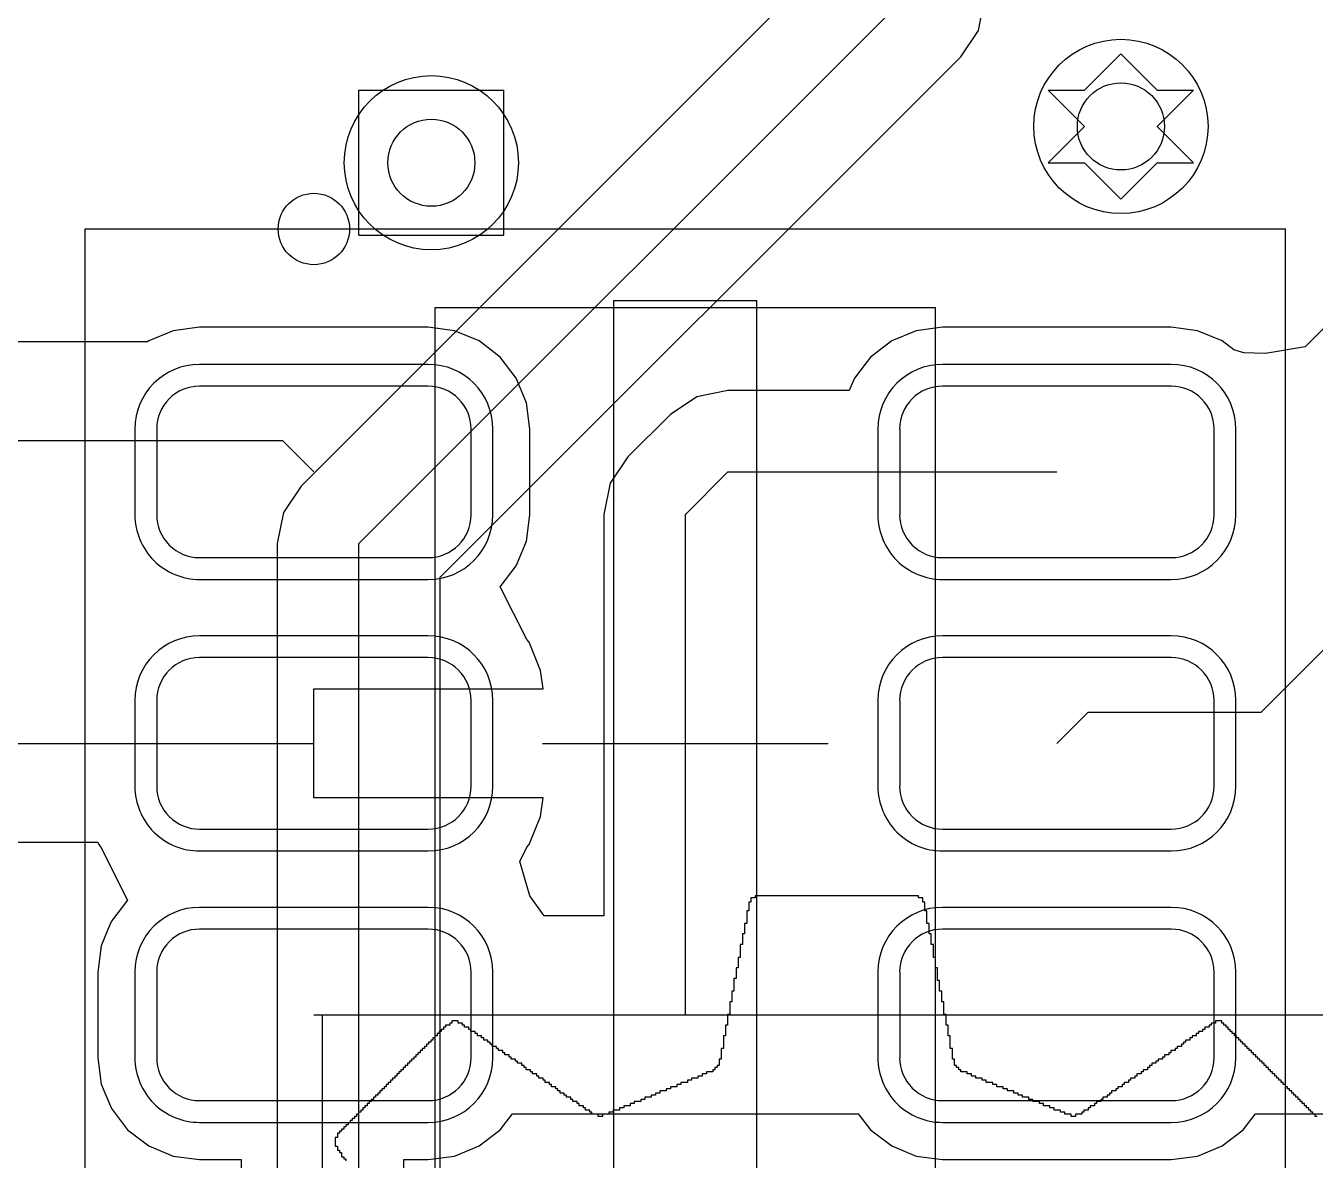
# Model space of a CAD drawing. Header units: millimetres. Extents: x -1.9 to 9.1, y -3.1 to 5.4.
# Drawn here: x 0.2891 to 0.4668, y 0.5176 to 0.6739 of the extents above; entities that cross this region are included whole.
import ezdxf

# ---------------------------------------------------------------- set-up
doc = ezdxf.new("R2010")
doc.units = ezdxf.units.MM
doc.header["$MEASUREMENT"] = 0
for name, color, linetype in [('BottomLayer', 5, 'Continuous'), ('BottomOverlay', 54, 'Continuous'), ('DrillDrawing', 1, 'Continuous'), ('Mechanical13', 56, 'Continuous'), ('Mechanical4', 56, 'Continuous'), ('TopLayer', 1, 'Continuous'), ('TopOverlay', 2, 'Continuous'), ('TopPaste', 8, 'Continuous'), ('TopSolder', 216, 'Continuous'), ('ViaHoleLayer', 16, 'Continuous')]:
    doc.layers.add(name, color=color, linetype=linetype)

# ---------------------------------------------------------------- blocks, each defined once
blk = doc.blocks.new('OSHW__25___B_1')
at = {"layer": 'BottomOverlay'}
for p, q in [((0.06839, -0.10777), (0.06839, -0.10748)), ((0.06869, -0.10777), (0.06839, -0.10777)), ((0.06869, -0.10806), (0.06869, -0.10777)), ((0.06898, -0.10806), (0.06869, -0.10806)), ((0.06898, -0.10835), (0.06898, -0.10806)), ((0.06898, -0.10865), (0.06898, -0.10835)), ((0.06927, -0.10865), (0.06898, -0.10865)), ((0.06927, -0.10894), (0.06927, -0.10865)), ((0.06956, -0.10894), (0.06927, -0.10894)), ((0.06956, -0.10923), (0.06956, -0.10894)), ((0.06956, -0.10952), (0.06956, -0.10923)), ((0.06985, -0.10952), (0.06956, -0.10952)), ((0.06985, -0.10981), (0.06985, -0.10952)), ((0.06985, -0.11011), (0.06985, -0.10981)), ((0.06985, -0.1104), (0.06985, -0.11011)), ((0.06869, -0.11215), (0.06869, -0.11186)), ((0.06869, -0.11186), (0.06898, -0.11186)), ((0.06898, -0.11186), (0.06898, -0.11157)), ((0.06898, -0.11157), (0.06927, -0.11157)), ((0.06927, -0.11157), (0.06927, -0.11128)), ((0.06927, -0.11128), (0.06956, -0.11128)), ((0.06956, -0.11098), (0.06956, -0.11069)), ((0.06956, -0.11069), (0.06985, -0.11069)), ((0.06956, -0.11128), (0.06956, -0.11098)), ((0.06985, -0.11069), (0.06985, -0.1104)), ((-0.06542, -0.11361), (-0.06513, -0.11361)), ((-0.06513, -0.11361), (-0.06513, -0.1139)), ((-0.03211, -0.1139), (-0.03211, -0.11361)), ((-0.03211, -0.11361), (-0.03153, -0.11361)), ((-0.03153, -0.11361), (-0.03153, -0.1139)), ((0.03304, -0.1139), (0.03304, -0.11361)), ((0.03304, -0.11361), (0.03363, -0.11361)), ((0.03363, -0.11361), (0.03363, -0.1139)), ((0.06693, -0.1139), (0.06693, -0.11361)), ((0.06693, -0.11361), (0.06722, -0.11361)), ((0.06722, -0.11361), (0.06722, -0.11332)), ((0.06722, -0.11332), (0.06752, -0.11332)), ((0.06752, -0.11332), (0.06752, -0.11303)), ((0.06752, -0.11303), (0.06781, -0.11303)), ((0.06781, -0.11303), (0.06781, -0.11274)), ((0.06781, -0.11274), (0.0681, -0.11274)), ((0.0681, -0.11274), (0.0681, -0.11244)), ((0.0681, -0.11244), (0.06839, -0.11244)), ((0.06839, -0.11244), (0.06839, -0.11215)), ((0.06839, -0.11215), (0.06869, -0.11215)), ((-0.06513, -0.1139), (-0.06483, -0.1139)), ((-0.06483, -0.1139), (-0.06483, -0.1142)), ((-0.06483, -0.1142), (-0.06454, -0.1142)), ((-0.06454, -0.1142), (-0.06454, -0.11449)), ((-0.06454, -0.11449), (-0.06425, -0.11449)), ((-0.06425, -0.11449), (-0.06425, -0.11478)), ((-0.06425, -0.11478), (-0.06396, -0.11478)), ((-0.06396, -0.11478), (-0.06396, -0.11507)), ((-0.06396, -0.11507), (-0.06367, -0.11507)), ((-0.06367, -0.11507), (-0.06367, -0.11537)), ((-0.06367, -0.11537), (-0.06337, -0.11537)), ((-0.06337, -0.11537), (-0.06337, -0.11566)), ((-0.03503, -0.11566), (-0.03503, -0.11537)), ((-0.03503, -0.11537), (-0.03474, -0.11537)), ((-0.03474, -0.11537), (-0.03474, -0.11507)), ((-0.03474, -0.11507), (-0.03416, -0.11507)), ((-0.03416, -0.11507), (-0.03416, -0.11478)), ((-0.03416, -0.11478), (-0.03386, -0.11478)), ((-0.03386, -0.11478), (-0.03386, -0.11449)), ((-0.03386, -0.11449), (-0.03328, -0.11449)), ((-0.03328, -0.11449), (-0.03328, -0.1142)), ((-0.03328, -0.1142), (-0.03299, -0.1142)), ((-0.03299, -0.1142), (-0.03299, -0.1139)), ((-0.03299, -0.1139), (-0.03211, -0.1139)), ((-0.03153, -0.1139), (-0.03065, -0.1139)), ((-0.03065, -0.1139), (-0.03065, -0.1142)), ((-0.03065, -0.1142), (-0.03007, -0.1142)), ((-0.03007, -0.1142), (-0.03007, -0.11449)), ((-0.03007, -0.11449), (-0.02919, -0.11449)), ((-0.02919, -0.11449), (-0.02919, -0.11478)), ((-0.02919, -0.11478), (-0.02861, -0.11478)), ((-0.02861, -0.11478), (-0.02861, -0.11507)), ((-0.02861, -0.11507), (-0.02773, -0.11507)), ((-0.02773, -0.11507), (-0.02773, -0.11537)), ((-0.02773, -0.11537), (-0.02715, -0.11537)), ((-0.02715, -0.11537), (-0.02715, -0.11566)), ((0.02866, -0.11566), (0.02866, -0.11537)), ((0.02866, -0.11537), (0.02924, -0.11537)), ((0.02924, -0.11537), (0.02924, -0.11507)), ((0.02924, -0.11507), (0.03012, -0.11507)), ((0.03012, -0.11507), (0.03012, -0.11478)), ((0.03012, -0.11478), (0.0307, -0.11478)), ((0.0307, -0.11478), (0.0307, -0.11449)), ((0.0307, -0.11449), (0.03158, -0.11449)), ((0.03158, -0.11449), (0.03158, -0.1142)), ((0.03158, -0.1142), (0.03216, -0.1142)), ((0.03216, -0.1142), (0.03216, -0.1139)), ((0.03216, -0.1139), (0.03304, -0.1139)), ((0.03363, -0.1139), (0.0345, -0.1139)), ((0.0345, -0.1139), (0.0345, -0.1142)), ((0.0345, -0.1142), (0.03479, -0.1142)), ((0.03479, -0.1142), (0.03479, -0.11449)), ((0.03479, -0.11449), (0.03538, -0.11449)), ((0.03538, -0.11449), (0.03538, -0.11478)), ((0.03538, -0.11478), (0.03567, -0.11478)), ((0.03567, -0.11478), (0.03567, -0.11507)), ((0.03567, -0.11507), (0.03625, -0.11507)), ((0.03625, -0.11507), (0.03625, -0.11537)), ((0.03625, -0.11537), (0.03655, -0.11537)), ((0.03655, -0.11537), (0.03655, -0.11566)), ((0.06518, -0.11566), (0.06518, -0.11537)), ((0.06518, -0.11537), (0.06547, -0.11537)), ((0.06547, -0.11537), (0.06547, -0.11507)), ((0.06547, -0.11507), (0.06576, -0.11507)), ((0.06576, -0.11507), (0.06576, -0.11478)), ((0.06576, -0.11478), (0.06606, -0.11478)), ((0.06606, -0.11478), (0.06606, -0.11449)), ((0.06606, -0.11449), (0.06635, -0.11449)), ((0.06635, -0.11449), (0.06635, -0.1142)), ((0.06635, -0.1142), (0.06664, -0.1142)), ((0.06664, -0.1142), (0.06664, -0.1139)), ((0.06664, -0.1139), (0.06693, -0.1139)), ((-0.06337, -0.11566), (-0.06308, -0.11566)), ((-0.06308, -0.11566), (-0.06308, -0.11595)), ((-0.06308, -0.11595), (-0.06279, -0.11595)), ((-0.06279, -0.11595), (-0.06279, -0.11624)), ((-0.06279, -0.11624), (-0.0625, -0.11624)), ((-0.0625, -0.11624), (-0.0625, -0.11653)), ((-0.0625, -0.11653), (-0.06221, -0.11653)), ((-0.06221, -0.11653), (-0.06221, -0.11683)), ((-0.06221, -0.11683), (-0.06191, -0.11683)), ((-0.06191, -0.11683), (-0.06191, -0.11712)), ((-0.06191, -0.11712), (-0.06162, -0.11712)), ((-0.06162, -0.11712), (-0.06162, -0.11741)), ((-0.03766, -0.11741), (-0.03766, -0.11712)), ((-0.03766, -0.11712), (-0.03708, -0.11712)), ((-0.03708, -0.11712), (-0.03708, -0.11683)), ((-0.03708, -0.11683), (-0.03679, -0.11683)), ((-0.03679, -0.11683), (-0.03679, -0.11653)), ((-0.03679, -0.11653), (-0.03649, -0.11653)), ((-0.03649, -0.11653), (-0.03649, -0.11624)), ((-0.03649, -0.11624), (-0.03591, -0.11624)), ((-0.03591, -0.11624), (-0.03591, -0.11595)), ((-0.03591, -0.11595), (-0.03562, -0.11595)), ((-0.03562, -0.11595), (-0.03562, -0.11566)), ((-0.03562, -0.11566), (-0.03503, -0.11566)), ((-0.02715, -0.11566), (-0.02627, -0.11566)), ((-0.02627, -0.11566), (-0.02627, -0.11595)), ((-0.02627, -0.11595), (-0.02568, -0.11595)), ((-0.02568, -0.11595), (-0.02568, -0.11624)), ((-0.02568, -0.11624), (-0.02481, -0.11624)), ((-0.02481, -0.11624), (-0.02481, -0.11653)), ((-0.02481, -0.11653), (-0.02422, -0.11653)), ((-0.02422, -0.11653), (-0.02422, -0.11683)), ((-0.02422, -0.11683), (-0.02364, -0.11683)), ((-0.02364, -0.11683), (-0.02364, -0.11712)), ((-0.02364, -0.11712), (-0.02276, -0.11712)), ((-0.02276, -0.11712), (-0.02276, -0.11741)), ((0.02428, -0.11741), (0.02428, -0.11712)), ((0.02428, -0.11712), (0.02515, -0.11712)), ((0.02515, -0.11712), (0.02515, -0.11683)), ((0.02515, -0.11683), (0.02574, -0.11683)), ((0.02574, -0.11683), (0.02574, -0.11653)), ((0.02574, -0.11653), (0.02632, -0.11653)), ((0.02632, -0.11653), (0.02632, -0.11624)), ((0.02632, -0.11624), (0.0272, -0.11624)), ((0.0272, -0.11624), (0.0272, -0.11595)), ((0.0272, -0.11595), (0.02778, -0.11595)), ((0.02778, -0.11595), (0.02778, -0.11566)), ((0.02778, -0.11566), (0.02866, -0.11566)), ((0.03655, -0.11566), (0.03713, -0.11566)), ((0.03713, -0.11566), (0.03713, -0.11595)), ((0.03713, -0.11595), (0.03742, -0.11595)), ((0.03742, -0.11595), (0.03742, -0.11624)), ((0.03742, -0.11624), (0.03801, -0.11624)), ((0.03801, -0.11624), (0.03801, -0.11653)), ((0.03801, -0.11653), (0.0383, -0.11653)), ((0.0383, -0.11653), (0.0383, -0.11683)), ((0.0383, -0.11683), (0.03888, -0.11683)), ((0.03888, -0.11683), (0.03888, -0.11712)), ((0.03888, -0.11712), (0.03918, -0.11712)), ((0.03918, -0.11712), (0.03918, -0.11741)), ((0.06343, -0.11741), (0.06343, -0.11712)), ((0.06343, -0.11712), (0.06372, -0.11712)), ((0.06372, -0.11712), (0.06372, -0.11683)), ((0.06372, -0.11683), (0.06401, -0.11683)), ((0.06401, -0.11683), (0.06401, -0.11653)), ((0.06401, -0.11653), (0.0643, -0.11653)), ((0.0643, -0.11653), (0.0643, -0.11624)), ((0.0643, -0.11624), (0.06459, -0.11624)), ((0.06459, -0.11624), (0.06459, -0.11595)), ((0.06459, -0.11595), (0.06489, -0.11595)), ((0.06489, -0.11595), (0.06489, -0.11566)), ((0.06489, -0.11566), (0.06518, -0.11566)), ((-0.06162, -0.11741), (-0.06133, -0.11741)), ((-0.06133, -0.11741), (-0.06133, -0.1177)), ((-0.06133, -0.1177), (-0.06104, -0.1177)), ((-0.06104, -0.1177), (-0.06104, -0.11799)), ((-0.06104, -0.11799), (-0.06074, -0.11799)), ((-0.06074, -0.11799), (-0.06074, -0.11829)), ((-0.06074, -0.11829), (-0.06045, -0.11829)), ((-0.06045, -0.11829), (-0.06045, -0.11858)), ((-0.06045, -0.11858), (-0.06016, -0.11858)), ((-0.06016, -0.11858), (-0.06016, -0.11887)), ((-0.06016, -0.11887), (-0.05987, -0.11887)), ((-0.05987, -0.11887), (-0.05987, -0.11916)), ((-0.04029, -0.11916), (-0.04029, -0.11887)), ((-0.04029, -0.11887), (-0.03971, -0.11887)), ((-0.03971, -0.11887), (-0.03971, -0.11858)), ((-0.03971, -0.11858), (-0.03942, -0.11858)), ((-0.03942, -0.11858), (-0.03942, -0.11829)), ((-0.03942, -0.11829), (-0.03883, -0.11829)), ((-0.03883, -0.11829), (-0.03883, -0.11799)), ((-0.03883, -0.11799), (-0.03854, -0.11799)), ((-0.03854, -0.11799), (-0.03854, -0.1177)), ((-0.03854, -0.1177), (-0.03796, -0.1177)), ((-0.03796, -0.1177), (-0.03796, -0.11741)), ((-0.03796, -0.11741), (-0.03766, -0.11741)), ((-0.02276, -0.11741), (-0.02218, -0.11741)), ((-0.02218, -0.11741), (-0.02218, -0.1177)), ((-0.02218, -0.1177), (-0.0213, -0.1177)), ((-0.0213, -0.1177), (-0.0213, -0.11799)), ((-0.0213, -0.11799), (-0.02072, -0.11799)), ((-0.02072, -0.11799), (-0.02072, -0.11829)), ((-0.02072, -0.11829), (-0.01984, -0.11829)), ((-0.01984, -0.11829), (-0.01984, -0.11858)), ((-0.01984, -0.11858), (-0.01926, -0.11858)), ((-0.01926, -0.11858), (-0.01926, -0.11887)), ((-0.01926, -0.11887), (-0.01838, -0.11887)), ((-0.01838, -0.11887), (-0.01838, -0.11916)), ((0.01989, -0.11916), (0.01989, -0.11887)), ((0.01989, -0.11887), (0.02077, -0.11887)), ((0.02077, -0.11887), (0.02077, -0.11858)), ((0.02077, -0.11858), (0.02135, -0.11858)), ((0.02135, -0.11858), (0.02135, -0.11829)), ((0.02135, -0.11829), (0.02223, -0.11829)), ((0.02223, -0.11829), (0.02223, -0.11799)), ((0.02223, -0.11799), (0.02282, -0.11799)), ((0.02282, -0.11799), (0.02282, -0.1177)), ((0.02282, -0.1177), (0.02369, -0.1177)), ((0.02369, -0.1177), (0.02369, -0.11741)), ((0.02369, -0.11741), (0.02428, -0.11741)), ((0.03918, -0.11741), (0.03947, -0.11741)), ((0.03947, -0.11741), (0.03947, -0.1177)), ((0.03947, -0.1177), (0.04005, -0.1177)), ((0.04005, -0.1177), (0.04005, -0.11799)), ((0.04005, -0.11799), (0.04035, -0.11799)), ((0.04035, -0.11799), (0.04035, -0.11829)), ((0.04035, -0.11829), (0.04093, -0.11829)), ((0.04093, -0.11829), (0.04093, -0.11858)), ((0.04093, -0.11858), (0.04122, -0.11858)), ((0.04122, -0.11858), (0.04122, -0.11887)), ((0.04122, -0.11887), (0.04181, -0.11887)), ((0.04181, -0.11887), (0.04181, -0.11916)), ((0.06167, -0.11916), (0.06167, -0.11887)), ((0.06167, -0.11887), (0.06197, -0.11887)), ((0.06197, -0.11887), (0.06197, -0.11858)), ((0.06197, -0.11858), (0.06226, -0.11858)), ((0.06226, -0.11858), (0.06226, -0.11829)), ((0.06226, -0.11829), (0.06255, -0.11829)), ((0.06255, -0.11829), (0.06255, -0.11799)), ((0.06255, -0.11799), (0.06284, -0.11799)), ((0.06284, -0.11799), (0.06284, -0.1177)), ((0.06284, -0.1177), (0.06313, -0.1177)), ((0.06313, -0.1177), (0.06313, -0.11741)), ((0.06313, -0.11741), (0.06343, -0.11741)), ((-0.05987, -0.11916), (-0.05958, -0.11916)), ((-0.05958, -0.11916), (-0.05958, -0.11946)), ((-0.05958, -0.11946), (-0.05928, -0.11946)), ((-0.05928, -0.11946), (-0.05928, -0.11975)), ((-0.05928, -0.11975), (-0.05899, -0.11975)), ((-0.05899, -0.11975), (-0.05899, -0.12004)), ((-0.05899, -0.12004), (-0.0587, -0.12004)), ((-0.0587, -0.12004), (-0.0587, -0.12033)), ((-0.0587, -0.12033), (-0.05841, -0.12033)), ((-0.05841, -0.12033), (-0.05841, -0.12062)), ((-0.05841, -0.12062), (-0.05811, -0.12062)), ((-0.05811, -0.12062), (-0.05811, -0.12092)), ((-0.04263, -0.12092), (-0.04263, -0.12062)), ((-0.04263, -0.12062), (-0.04234, -0.12062)), ((-0.04234, -0.12062), (-0.04234, -0.12033)), ((-0.04234, -0.12033), (-0.04205, -0.12033)), ((-0.04205, -0.12033), (-0.04205, -0.12004)), ((-0.04205, -0.12004), (-0.04146, -0.12004)), ((-0.04146, -0.12004), (-0.04146, -0.11975)), ((-0.04146, -0.11975), (-0.04117, -0.11975)), ((-0.04117, -0.11975), (-0.04117, -0.11946)), ((-0.04117, -0.11946), (-0.04058, -0.11946)), ((-0.04058, -0.11946), (-0.04058, -0.11916)), ((-0.04058, -0.11916), (-0.04029, -0.11916)), ((-0.01838, -0.11916), (-0.0178, -0.11916)), ((-0.0178, -0.11916), (-0.0178, -0.11946)), ((-0.0178, -0.11946), (-0.01721, -0.11946)), ((-0.01721, -0.11946), (-0.01721, -0.11975)), ((-0.01721, -0.11975), (-0.01633, -0.11975)), ((-0.01633, -0.11975), (-0.01633, -0.12004)), ((-0.01633, -0.12004), (-0.01604, -0.12004)), ((-0.01604, -0.12004), (-0.01604, -0.12033)), ((-0.01604, -0.12033), (-0.01575, -0.12033)), ((-0.01575, -0.12033), (-0.01575, -0.12062)), ((-0.01575, -0.12062), (-0.01546, -0.12062)), ((-0.01546, -0.12062), (-0.01546, -0.12092)), ((0.01697, -0.12092), (0.01697, -0.12062)), ((0.01697, -0.12062), (0.01726, -0.12062)), ((0.01726, -0.12062), (0.01726, -0.12033)), ((0.01726, -0.12033), (0.01756, -0.12033)), ((0.01756, -0.12033), (0.01756, -0.12004)), ((0.01756, -0.12004), (0.01785, -0.12004)), ((0.01785, -0.12004), (0.01785, -0.11975)), ((0.01785, -0.11975), (0.01872, -0.11975)), ((0.01872, -0.11975), (0.01872, -0.11946)), ((0.01872, -0.11946), (0.01931, -0.11946)), ((0.01931, -0.11946), (0.01931, -0.11916)), ((0.01931, -0.11916), (0.01989, -0.11916)), ((0.04181, -0.11916), (0.0421, -0.11916)), ((0.0421, -0.11916), (0.0421, -0.11946)), ((0.0421, -0.11946), (0.04268, -0.11946)), ((0.04268, -0.11946), (0.04268, -0.11975)), ((0.04268, -0.11975), (0.04297, -0.11975)), ((0.04297, -0.11975), (0.04297, -0.12004)), ((0.04297, -0.12004), (0.04356, -0.12004)), ((0.04356, -0.12004), (0.04356, -0.12033)), ((0.04356, -0.12033), (0.04385, -0.12033)), ((0.04385, -0.12033), (0.04385, -0.12062)), ((0.04385, -0.12062), (0.04414, -0.12062)), ((0.04414, -0.12062), (0.04414, -0.12092)), ((0.05992, -0.12092), (0.05992, -0.12062)), ((0.05992, -0.12062), (0.06021, -0.12062)), ((0.06021, -0.12062), (0.06021, -0.12033)), ((0.06021, -0.12033), (0.0605, -0.12033)), ((0.0605, -0.12033), (0.0605, -0.12004)), ((0.0605, -0.12004), (0.0608, -0.12004)), ((0.0608, -0.12004), (0.0608, -0.11975)), ((0.0608, -0.11975), (0.06109, -0.11975)), ((0.06109, -0.11975), (0.06109, -0.11946)), ((0.06109, -0.11946), (0.06138, -0.11946)), ((0.06138, -0.11946), (0.06138, -0.11916)), ((0.06138, -0.11916), (0.06167, -0.11916)), ((-0.05811, -0.12092), (-0.05782, -0.12092)), ((-0.05782, -0.12092), (-0.05782, -0.12121)), ((-0.05782, -0.12121), (-0.05753, -0.12121)), ((-0.05753, -0.12121), (-0.05753, -0.1215)), ((-0.05753, -0.1215), (-0.05724, -0.1215)), ((-0.05724, -0.1215), (-0.05724, -0.12179)), ((-0.05724, -0.12179), (-0.05695, -0.12179)), ((-0.05695, -0.12179), (-0.05695, -0.12209)), ((-0.05695, -0.12209), (-0.05665, -0.12209)), ((-0.05665, -0.12209), (-0.05665, -0.12238)), ((-0.05665, -0.12238), (-0.05636, -0.12238)), ((-0.05636, -0.12238), (-0.05636, -0.12267)), ((-0.04526, -0.12267), (-0.04526, -0.12238)), ((-0.04526, -0.12238), (-0.04497, -0.12238)), ((-0.04497, -0.12238), (-0.04497, -0.12209)), ((-0.04497, -0.12209), (-0.04438, -0.12209)), ((-0.04438, -0.12209), (-0.04438, -0.12179)), ((-0.04438, -0.12179), (-0.04409, -0.12179)), ((-0.04409, -0.12179), (-0.04409, -0.1215)), ((-0.04409, -0.1215), (-0.04351, -0.1215)), ((-0.04351, -0.1215), (-0.04351, -0.12121)), ((-0.04351, -0.12121), (-0.04321, -0.12121)), ((-0.04321, -0.12121), (-0.04321, -0.12092)), ((-0.04321, -0.12092), (-0.04263, -0.12092)), ((-0.01546, -0.12092), (-0.01546, -0.12121)), ((-0.01546, -0.12121), (-0.01546, -0.1215)), ((-0.01546, -0.1215), (-0.01517, -0.1215)), ((-0.01517, -0.1215), (-0.01517, -0.12179)), ((-0.01517, -0.12179), (-0.01517, -0.12209)), ((-0.01517, -0.12209), (-0.01517, -0.12238)), ((-0.01517, -0.12238), (-0.01517, -0.12267)), ((0.01668, -0.12179), (0.01668, -0.1215)), ((0.01668, -0.1215), (0.01697, -0.1215)), ((0.01668, -0.12209), (0.01668, -0.12179)), ((0.01668, -0.12238), (0.01668, -0.12209)), ((0.01668, -0.12267), (0.01668, -0.12238)), ((0.01697, -0.12121), (0.01697, -0.12092)), ((0.01697, -0.1215), (0.01697, -0.12121)), ((0.04414, -0.12092), (0.04473, -0.12092)), ((0.04473, -0.12092), (0.04473, -0.12121)), ((0.04473, -0.12121), (0.04502, -0.12121)), ((0.04502, -0.12121), (0.04502, -0.1215)), ((0.04502, -0.1215), (0.0456, -0.1215)), ((0.0456, -0.1215), (0.0456, -0.12179)), ((0.0456, -0.12179), (0.0459, -0.12179)), ((0.0459, -0.12179), (0.0459, -0.12209)), ((0.0459, -0.12209), (0.04648, -0.12209)), ((0.04648, -0.12209), (0.04648, -0.12238)), ((0.04648, -0.12238), (0.04677, -0.12238)), ((0.04677, -0.12238), (0.04677, -0.12267)), ((0.05817, -0.12267), (0.05817, -0.12238)), ((0.05817, -0.12238), (0.05846, -0.12238)), ((0.05846, -0.12238), (0.05846, -0.12209)), ((0.05846, -0.12209), (0.05875, -0.12209)), ((0.05875, -0.12209), (0.05875, -0.12179)), ((0.05875, -0.12179), (0.05904, -0.12179)), ((0.05904, -0.12179), (0.05904, -0.1215)), ((0.05904, -0.1215), (0.05934, -0.1215)), ((0.05934, -0.1215), (0.05934, -0.12121)), ((0.05934, -0.12121), (0.05963, -0.12121)), ((0.05963, -0.12121), (0.05963, -0.12092)), ((0.05963, -0.12092), (0.05992, -0.12092)), ((-0.05636, -0.12267), (-0.05607, -0.12267)), ((-0.05607, -0.12267), (-0.05607, -0.12296)), ((-0.05607, -0.12296), (-0.05578, -0.12296)), ((-0.05578, -0.12296), (-0.05578, -0.12325)), ((-0.05578, -0.12325), (-0.05549, -0.12325)), ((-0.05549, -0.12325), (-0.05549, -0.12355)), ((-0.05549, -0.12355), (-0.05519, -0.12355)), ((-0.05519, -0.12355), (-0.05519, -0.12384)), ((-0.05519, -0.12384), (-0.0549, -0.12384)), ((-0.0549, -0.12384), (-0.0549, -0.12413)), ((-0.0549, -0.12413), (-0.05461, -0.12413)), ((-0.05461, -0.12413), (-0.05461, -0.12442)), ((-0.04789, -0.12442), (-0.04789, -0.12413)), ((-0.04789, -0.12413), (-0.0473, -0.12413)), ((-0.0473, -0.12413), (-0.0473, -0.12384)), ((-0.0473, -0.12384), (-0.04701, -0.12384)), ((-0.04701, -0.12384), (-0.04701, -0.12355)), ((-0.04701, -0.12355), (-0.04672, -0.12355)), ((-0.04672, -0.12355), (-0.04672, -0.12325)), ((-0.04672, -0.12325), (-0.04614, -0.12325)), ((-0.04614, -0.12325), (-0.04614, -0.12296)), ((-0.04614, -0.12296), (-0.04584, -0.12296)), ((-0.04584, -0.12296), (-0.04584, -0.12267)), ((-0.04584, -0.12267), (-0.04526, -0.12267)), ((-0.01517, -0.12267), (-0.01517, -0.12296)), ((-0.01517, -0.12296), (-0.01487, -0.12296)), ((-0.01487, -0.12296), (-0.01487, -0.12325)), ((-0.01487, -0.12325), (-0.01487, -0.12355)), ((-0.01487, -0.12355), (-0.01487, -0.12384)), ((-0.01487, -0.12384), (-0.01487, -0.12413)), ((-0.01487, -0.12413), (-0.01487, -0.12442)), ((0.01639, -0.12325), (0.01639, -0.12296)), ((0.01639, -0.12296), (0.01668, -0.12296)), ((0.01639, -0.12355), (0.01639, -0.12325)), ((0.01639, -0.12384), (0.01639, -0.12355)), ((0.01639, -0.12413), (0.01639, -0.12384)), ((0.01639, -0.12442), (0.01639, -0.12413)), ((0.01668, -0.12296), (0.01668, -0.12267)), ((0.04677, -0.12267), (0.04736, -0.12267)), ((0.04736, -0.12267), (0.04736, -0.12296)), ((0.04736, -0.12296), (0.04765, -0.12296)), ((0.04765, -0.12296), (0.04765, -0.12325)), ((0.04765, -0.12325), (0.04823, -0.12325)), ((0.04823, -0.12325), (0.04823, -0.12355)), ((0.04823, -0.12355), (0.04853, -0.12355)), ((0.04853, -0.12355), (0.04853, -0.12384)), ((0.04853, -0.12384), (0.04882, -0.12384)), ((0.04882, -0.12384), (0.04882, -0.12413)), ((0.04882, -0.12413), (0.0494, -0.12413)), ((0.0494, -0.12413), (0.0494, -0.12442)), ((0.05641, -0.12442), (0.05641, -0.12413)), ((0.05641, -0.12413), (0.05671, -0.12413)), ((0.05671, -0.12413), (0.05671, -0.12384)), ((0.05671, -0.12384), (0.057, -0.12384)), ((0.057, -0.12384), (0.057, -0.12355)), ((0.057, -0.12355), (0.05729, -0.12355)), ((0.05729, -0.12355), (0.05729, -0.12325)), ((0.05729, -0.12325), (0.05758, -0.12325)), ((0.05758, -0.12325), (0.05758, -0.12296)), ((0.05758, -0.12296), (0.05788, -0.12296)), ((0.05788, -0.12296), (0.05788, -0.12267)), ((0.05788, -0.12267), (0.05817, -0.12267)), ((-0.05461, -0.12442), (-0.05432, -0.12442)), ((-0.05432, -0.12442), (-0.05432, -0.12471)), ((-0.05432, -0.12471), (-0.05402, -0.12471)), ((-0.05402, -0.12471), (-0.05402, -0.12501)), ((-0.05402, -0.12501), (-0.05373, -0.12501)), ((-0.05373, -0.12501), (-0.05373, -0.1253)), ((-0.05373, -0.1253), (-0.05344, -0.1253)), ((-0.05344, -0.1253), (-0.05344, -0.12559)), ((-0.05344, -0.12559), (-0.05315, -0.12559)), ((-0.05315, -0.12559), (-0.05315, -0.12588)), ((-0.05315, -0.12588), (-0.05286, -0.12588)), ((-0.05286, -0.12588), (-0.05286, -0.12618)), ((-0.05052, -0.12618), (-0.05052, -0.12588)), ((-0.05052, -0.12588), (-0.04993, -0.12588)), ((-0.04993, -0.12588), (-0.04993, -0.12559)), ((-0.04993, -0.12559), (-0.04964, -0.12559)), ((-0.04964, -0.12559), (-0.04964, -0.1253)), ((-0.04964, -0.1253), (-0.04906, -0.1253)), ((-0.04906, -0.1253), (-0.04906, -0.12501)), ((-0.04906, -0.12501), (-0.04877, -0.12501)), ((-0.04877, -0.12501), (-0.04877, -0.12471)), ((-0.04877, -0.12471), (-0.04818, -0.12471)), ((-0.04818, -0.12471), (-0.04818, -0.12442)), ((-0.04818, -0.12442), (-0.04789, -0.12442)), ((-0.01487, -0.12442), (-0.01487, -0.12471)), ((-0.01487, -0.12471), (-0.01458, -0.12471)), ((-0.01458, -0.12471), (-0.01458, -0.12501)), ((-0.01458, -0.12501), (-0.01458, -0.1253)), ((-0.01458, -0.1253), (-0.01458, -0.12559)), ((-0.01458, -0.12559), (-0.01458, -0.12588)), ((-0.01458, -0.12588), (-0.01458, -0.12618)), ((0.0161, -0.12501), (0.0161, -0.12471)), ((0.0161, -0.12471), (0.01639, -0.12471)), ((0.0161, -0.1253), (0.0161, -0.12501)), ((0.0161, -0.12559), (0.0161, -0.1253)), ((0.0161, -0.12588), (0.0161, -0.12559)), ((0.0161, -0.12618), (0.0161, -0.12588)), ((0.01639, -0.12471), (0.01639, -0.12442)), ((0.0494, -0.12442), (0.04969, -0.12442)), ((0.04969, -0.12442), (0.04969, -0.12471)), ((0.04969, -0.12471), (0.05028, -0.12471)), ((0.05028, -0.12471), (0.05028, -0.12501)), ((0.05028, -0.12501), (0.05057, -0.12501)), ((0.05057, -0.12501), (0.05057, -0.1253)), ((0.05057, -0.1253), (0.05116, -0.1253)), ((0.05116, -0.1253), (0.05116, -0.12559)), ((0.05116, -0.12559), (0.05145, -0.12559)), ((0.05145, -0.12559), (0.05145, -0.12588)), ((0.05145, -0.12588), (0.05203, -0.12588)), ((0.05203, -0.12588), (0.05203, -0.12618)), ((0.05466, -0.12618), (0.05466, -0.12588)), ((0.05466, -0.12588), (0.05495, -0.12588)), ((0.05495, -0.12588), (0.05495, -0.12559)), ((0.05495, -0.12559), (0.05525, -0.12559)), ((0.05525, -0.12559), (0.05525, -0.1253)), ((0.05525, -0.1253), (0.05554, -0.1253)), ((0.05554, -0.1253), (0.05554, -0.12501)), ((0.05554, -0.12501), (0.05583, -0.12501)), ((0.05583, -0.12501), (0.05583, -0.12471)), ((0.05583, -0.12471), (0.05612, -0.12471)), ((0.05612, -0.12471), (0.05612, -0.12442)), ((0.05612, -0.12442), (0.05641, -0.12442)), ((-0.05286, -0.12618), (-0.05256, -0.12618)), ((-0.05256, -0.12618), (-0.05256, -0.12647)), ((-0.05256, -0.12647), (-0.05227, -0.12647)), ((-0.05227, -0.12647), (-0.05227, -0.12676)), ((-0.05227, -0.12676), (-0.05139, -0.12676)), ((-0.05139, -0.12676), (-0.05139, -0.12647)), ((-0.05139, -0.12647), (-0.05081, -0.12647)), ((-0.05081, -0.12647), (-0.05081, -0.12618)), ((-0.05081, -0.12618), (-0.05052, -0.12618)), ((-0.01458, -0.12618), (-0.01429, -0.12618)), ((-0.01429, -0.12618), (-0.01429, -0.12647)), ((-0.01429, -0.12647), (-0.01429, -0.12676)), ((-0.01429, -0.12676), (-0.01429, -0.12705)), ((-0.01429, -0.12705), (-0.01429, -0.12734)), ((-0.01429, -0.12734), (-0.01429, -0.12764)), ((-0.01429, -0.12764), (-0.014, -0.12764)), ((-0.014, -0.12764), (-0.014, -0.12793)), ((0.01551, -0.12793), (0.01551, -0.12764)), ((0.01551, -0.12764), (0.0158, -0.12764)), ((0.0158, -0.12647), (0.0158, -0.12618)), ((0.0158, -0.12618), (0.0161, -0.12618)), ((0.0158, -0.12676), (0.0158, -0.12647)), ((0.0158, -0.12705), (0.0158, -0.12676)), ((0.0158, -0.12734), (0.0158, -0.12705)), ((0.0158, -0.12764), (0.0158, -0.12734)), ((0.05203, -0.12618), (0.05232, -0.12618)), ((0.05232, -0.12618), (0.05232, -0.12647)), ((0.05232, -0.12647), (0.05291, -0.12647)), ((0.05291, -0.12647), (0.05291, -0.12676)), ((0.05291, -0.12676), (0.05378, -0.12676)), ((0.05378, -0.12676), (0.05378, -0.12647)), ((0.05378, -0.12647), (0.05408, -0.12647)), ((0.05408, -0.12647), (0.05408, -0.12618)), ((0.05408, -0.12618), (0.05466, -0.12618)), ((-0.014, -0.12793), (-0.014, -0.12822)), ((-0.014, -0.12822), (-0.014, -0.12851)), ((-0.014, -0.12851), (-0.014, -0.12881)), ((-0.014, -0.12881), (-0.014, -0.1291)), ((-0.014, -0.1291), (-0.014, -0.12939)), ((-0.014, -0.12939), (-0.01371, -0.12939)), ((-0.01371, -0.12939), (-0.01371, -0.12968)), ((0.01522, -0.12968), (0.01522, -0.12939)), ((0.01522, -0.12939), (0.01551, -0.12939)), ((0.01551, -0.12822), (0.01551, -0.12793)), ((0.01551, -0.12851), (0.01551, -0.12822)), ((0.01551, -0.12881), (0.01551, -0.12851)), ((0.01551, -0.1291), (0.01551, -0.12881)), ((0.01551, -0.12939), (0.01551, -0.1291)), ((-0.01371, -0.12968), (-0.01371, -0.12997)), ((-0.01371, -0.12997), (-0.01371, -0.13027)), ((-0.01371, -0.13027), (-0.01371, -0.13056)), ((-0.01371, -0.13056), (-0.01371, -0.13085)), ((-0.01371, -0.13085), (-0.01341, -0.13085)), ((-0.01341, -0.13085), (-0.01341, -0.13114)), ((-0.01341, -0.13114), (-0.01341, -0.13143)), ((-0.01341, -0.13143), (-0.01341, -0.13173)), ((0.01493, -0.13114), (0.01493, -0.13085)), ((0.01493, -0.13085), (0.01522, -0.13085)), ((0.01493, -0.13143), (0.01493, -0.13114)), ((0.01493, -0.13173), (0.01493, -0.13143)), ((0.01522, -0.12997), (0.01522, -0.12968)), ((0.01522, -0.13027), (0.01522, -0.12997)), ((0.01522, -0.13056), (0.01522, -0.13027)), ((0.01522, -0.13085), (0.01522, -0.13056)), ((-0.01341, -0.13173), (-0.01341, -0.13202)), ((-0.01341, -0.13202), (-0.01341, -0.13231)), ((-0.01341, -0.13231), (-0.01312, -0.13231)), ((-0.01312, -0.13231), (-0.01312, -0.1326)), ((-0.01312, -0.1326), (-0.01312, -0.1329)), ((-0.01312, -0.1329), (-0.01312, -0.13319)), ((-0.01312, -0.13319), (-0.01312, -0.13348)), ((0.01463, -0.1329), (0.01463, -0.1326)), ((0.01463, -0.1326), (0.01493, -0.1326)), ((0.01463, -0.13319), (0.01463, -0.1329)), ((0.01463, -0.13348), (0.01463, -0.13319)), ((0.01493, -0.13202), (0.01493, -0.13173)), ((0.01493, -0.13231), (0.01493, -0.13202)), ((0.01493, -0.1326), (0.01493, -0.13231)), ((-0.01312, -0.13348), (-0.01312, -0.13377)), ((-0.01312, -0.13377), (-0.01312, -0.13406)), ((-0.01312, -0.13406), (-0.01283, -0.13406)), ((-0.01283, -0.13406), (-0.01283, -0.13436)), ((-0.01283, -0.13436), (-0.01283, -0.13465)), ((-0.01283, -0.13465), (-0.01283, -0.13494)), ((-0.01283, -0.13494), (-0.01283, -0.13523)), ((0.01434, -0.13436), (0.01434, -0.13406)), ((0.01434, -0.13406), (0.01463, -0.13406)), ((0.01434, -0.13465), (0.01434, -0.13436)), ((0.01434, -0.13494), (0.01434, -0.13465)), ((0.01434, -0.13523), (0.01434, -0.13494)), ((0.01463, -0.13377), (0.01463, -0.13348)), ((0.01463, -0.13406), (0.01463, -0.13377)), ((-0.01283, -0.13523), (-0.01283, -0.13552)), ((-0.01283, -0.13552), (-0.01254, -0.13552)), ((-0.01254, -0.13552), (-0.01254, -0.13582)), ((-0.01254, -0.13582), (-0.01254, -0.13611)), ((-0.01254, -0.13611), (-0.01254, -0.1364)), ((-0.01254, -0.1364), (-0.01254, -0.13669)), ((-0.01254, -0.13669), (-0.01254, -0.13699)), ((0.01405, -0.13582), (0.01405, -0.13552)), ((0.01405, -0.13552), (0.01434, -0.13552)), ((0.01405, -0.13611), (0.01405, -0.13582)), ((0.01405, -0.1364), (0.01405, -0.13611)), ((0.01405, -0.13669), (0.01405, -0.1364)), ((0.01405, -0.13699), (0.01405, -0.13669)), ((0.01434, -0.13552), (0.01434, -0.13523)), ((-0.01254, -0.13699), (-0.01254, -0.13728)), ((-0.01254, -0.13728), (-0.01224, -0.13728)), ((-0.01224, -0.13728), (-0.01224, -0.13757)), ((-0.01224, -0.13757), (-0.01224, -0.13786)), ((-0.01224, -0.13786), (-0.01224, -0.13815)), ((-0.01224, -0.13815), (-0.01224, -0.13845)), ((-0.01224, -0.13845), (-0.01224, -0.13874)), ((0.01376, -0.13757), (0.01376, -0.13728)), ((0.01376, -0.13728), (0.01405, -0.13728)), ((0.01376, -0.13786), (0.01376, -0.13757)), ((0.01376, -0.13815), (0.01376, -0.13786)), ((0.01376, -0.13845), (0.01376, -0.13815)), ((0.01376, -0.13874), (0.01376, -0.13845)), ((0.01405, -0.13728), (0.01405, -0.13699)), ((-0.01224, -0.13874), (-0.01195, -0.13874)), ((-0.01195, -0.13874), (-0.01195, -0.13903)), ((-0.01195, -0.13903), (-0.01195, -0.13932)), ((-0.01195, -0.13932), (-0.01195, -0.13962)), ((-0.01195, -0.13962), (-0.01195, -0.13991)), ((-0.01195, -0.13991), (-0.01195, -0.1402)), ((-0.01195, -0.1402), (-0.01166, -0.1402)), ((-0.01166, -0.1402), (-0.01166, -0.14049)), ((0.01317, -0.14049), (0.01317, -0.1402)), ((0.01317, -0.1402), (0.01347, -0.1402)), ((0.01347, -0.13903), (0.01347, -0.13874)), ((0.01347, -0.13874), (0.01376, -0.13874)), ((0.01347, -0.13932), (0.01347, -0.13903)), ((0.01347, -0.13962), (0.01347, -0.13932)), ((0.01347, -0.13991), (0.01347, -0.13962)), ((0.01347, -0.1402), (0.01347, -0.13991)), ((-0.01166, -0.14049), (-0.01166, -0.14078)), ((-0.01166, -0.14078), (-0.01166, -0.14108)), ((-0.01166, -0.14108), (-0.01166, -0.14137)), ((-0.01166, -0.14137), (-0.01166, -0.14166)), ((-0.01166, -0.14166), (-0.01166, -0.14195)), ((-0.01166, -0.14195), (-0.01137, -0.14195)), ((-0.01137, -0.14195), (-0.01137, -0.14224)), ((0.01288, -0.14224), (0.01288, -0.14195)), ((0.01288, -0.14195), (0.01317, -0.14195)), ((0.01317, -0.14078), (0.01317, -0.14049)), ((0.01317, -0.14108), (0.01317, -0.14078)), ((0.01317, -0.14137), (0.01317, -0.14108)), ((0.01317, -0.14166), (0.01317, -0.14137)), ((0.01317, -0.14195), (0.01317, -0.14166)), ((-0.01137, -0.14224), (-0.01137, -0.14254)), ((-0.01137, -0.14254), (-0.01137, -0.14283)), ((-0.01137, -0.14283), (-0.01137, -0.14312)), ((-0.01137, -0.14312), (-0.01108, -0.14312)), ((-0.01108, -0.14312), (-0.01108, -0.14341)), ((-0.01108, -0.14341), (-0.01108, -0.14371)), ((-0.01108, -0.14371), (-0.01049, -0.14371)), ((-0.01049, -0.14371), (-0.01049, -0.144)), ((0.01201, -0.144), (0.01201, -0.14371)), ((0.01201, -0.14371), (0.01259, -0.14371)), ((0.01259, -0.14341), (0.01259, -0.14312)), ((0.01259, -0.14312), (0.01288, -0.14312)), ((0.01259, -0.14371), (0.01259, -0.14341)), ((0.01288, -0.14254), (0.01288, -0.14224)), ((0.01288, -0.14283), (0.01288, -0.14254)), ((0.01288, -0.14312), (0.01288, -0.14283)), ((-0.01049, -0.144), (0.01201, -0.144))]:
    blk.add_line(p, q, dxfattribs=at)
blk = doc.blocks.new('TI_DBV0006A_2')
at = {"layer": 'Mechanical13'}
for p, q in [((-0.03445, -0.06004), (-0.03445, 0.06004)), ((-0.03445, 0.06004), (0.03445, 0.06004)), ((0.03445, -0.06004), (0.03445, 0.06004)), ((-0.03445, -0.06004), (0.03445, -0.06004))]:
    blk.add_line(p, q, dxfattribs=at)
at = {"layer": 'Mechanical4'}
for p, q in [((-0.08268, -0.07087), (-0.08268, 0.07087)), ((-0.08268, 0.07087), (0.08268, 0.07087)), ((0.08268, -0.07087), (0.08268, 0.07087)), ((0, -0.01969), (0, 0.01969)), ((-0.01969, 0), (0.01969, 0)), ((-0.08268, -0.07087), (0.08268, -0.07087))]:
    blk.add_line(p, q, dxfattribs=at)
at = {"layer": 'TopLayer'}
for p, q in [((-0.03543, 0.04921), (-0.06693, 0.04921)), ((0.06693, 0.04921), (0.03543, 0.04921)), ((-0.07283, 0.04331), (-0.07283, 0.0315)), ((-0.02953, 0.0315), (-0.02953, 0.04331)), ((0.02953, 0.04331), (0.02953, 0.0315)), ((0.07283, 0.0315), (0.07283, 0.04331)), ((-0.06693, 0.02559), (-0.03543, 0.02559)), ((0.03543, 0.02559), (0.06693, 0.02559)), ((-0.03543, 0.01181), (-0.06693, 0.01181)), ((0.06693, 0.01181), (0.03543, 0.01181)), ((-0.07283, 0.00591), (-0.07283, -0.00591)), ((-0.02953, -0.00591), (-0.02953, 0.00591)), ((0.02953, 0.00591), (0.02953, -0.00591)), ((0.07283, -0.00591), (0.07283, 0.00591)), ((-0.06693, -0.01181), (-0.03543, -0.01181)), ((0.03543, -0.01181), (0.06693, -0.01181)), ((-0.03543, -0.02559), (-0.06693, -0.02559)), ((0.06693, -0.02559), (0.03543, -0.02559)), ((-0.07283, -0.0315), (-0.07283, -0.04331)), ((-0.02953, -0.04331), (-0.02953, -0.0315)), ((0.02953, -0.0315), (0.02953, -0.04331)), ((0.07283, -0.04331), (0.07283, -0.0315)), ((-0.06693, -0.04921), (-0.03543, -0.04921)), ((0.03543, -0.04921), (0.06693, -0.04921))]:
    blk.add_line(p, q, dxfattribs=at)
for centre, start, end in [((-0.06693, 0.04331), 90, 180), ((-0.03543, 0.04331), 0, 90), ((0.03543, 0.04331), 90, 180), ((0.06693, 0.04331), 0, 90), ((-0.06693, 0.0315), 180, 270), ((-0.03543, 0.0315), 270, 0), ((0.03543, 0.0315), 180, 270), ((0.06693, 0.0315), 270, 0), ((-0.06693, 0.00591), 90, 180), ((-0.03543, 0.00591), 0, 90), ((0.03543, 0.00591), 90, 180), ((0.06693, 0.00591), 0, 90), ((-0.06693, -0.00591), 180, 270), ((-0.03543, -0.00591), 270, 0), ((0.03543, -0.00591), 180, 270), ((0.06693, -0.00591), 270, 0), ((-0.06693, -0.0315), 90, 180), ((-0.03543, -0.0315), 0, 90), ((0.03543, -0.0315), 90, 180), ((0.06693, -0.0315), 0, 90), ((-0.06693, -0.04331), 180, 270), ((-0.03543, -0.04331), 270, 0), ((0.03543, -0.04331), 180, 270), ((0.06693, -0.04331), 270, 0)]:
    blk.add_arc(centre, 0.00591, start, end, dxfattribs=at)
at = {"layer": 'TopOverlay'}
for p, q in [((-0.00984, -0.06102), (-0.00984, 0.06102)), ((-0.00984, 0.06102), (0.00984, 0.06102)), ((0.00984, -0.06102), (0.00984, 0.06102)), ((-0.00984, -0.06102), (0.00984, -0.06102))]:
    blk.add_line(p, q, dxfattribs=at)
blk.add_circle((-0.05118, 0.07087), 0.00492, dxfattribs=at)
at = {"layer": 'TopPaste'}
for p, q in [((-0.03543, 0.04921), (-0.06693, 0.04921)), ((0.06693, 0.04921), (0.03543, 0.04921)), ((-0.07283, 0.04331), (-0.07283, 0.0315)), ((-0.02953, 0.0315), (-0.02953, 0.04331)), ((0.02953, 0.04331), (0.02953, 0.0315)), ((0.07283, 0.0315), (0.07283, 0.04331)), ((-0.06693, 0.02559), (-0.03543, 0.02559)), ((0.03543, 0.02559), (0.06693, 0.02559)), ((-0.03543, 0.01181), (-0.06693, 0.01181)), ((0.06693, 0.01181), (0.03543, 0.01181)), ((-0.07283, 0.00591), (-0.07283, -0.00591)), ((-0.02953, -0.00591), (-0.02953, 0.00591)), ((0.02953, 0.00591), (0.02953, -0.00591)), ((0.07283, -0.00591), (0.07283, 0.00591)), ((-0.06693, -0.01181), (-0.03543, -0.01181)), ((0.03543, -0.01181), (0.06693, -0.01181)), ((-0.03543, -0.02559), (-0.06693, -0.02559)), ((0.06693, -0.02559), (0.03543, -0.02559)), ((-0.07283, -0.0315), (-0.07283, -0.04331)), ((-0.02953, -0.04331), (-0.02953, -0.0315)), ((0.02953, -0.0315), (0.02953, -0.04331)), ((0.07283, -0.04331), (0.07283, -0.0315)), ((-0.06693, -0.04921), (-0.03543, -0.04921)), ((0.03543, -0.04921), (0.06693, -0.04921))]:
    blk.add_line(p, q, dxfattribs=at)
for centre, start, end in [((-0.06693, 0.04331), 90, 180), ((-0.03543, 0.04331), 0, 90), ((0.03543, 0.04331), 90, 180), ((0.06693, 0.04331), 0, 90), ((-0.06693, 0.0315), 180, 270), ((-0.03543, 0.0315), 270, 0), ((0.03543, 0.0315), 180, 270), ((0.06693, 0.0315), 270, 0), ((-0.06693, 0.00591), 90, 180), ((-0.03543, 0.00591), 0, 90), ((0.03543, 0.00591), 90, 180), ((0.06693, 0.00591), 0, 90), ((-0.06693, -0.00591), 180, 270), ((-0.03543, -0.00591), 270, 0), ((0.03543, -0.00591), 180, 270), ((0.06693, -0.00591), 270, 0), ((-0.06693, -0.0315), 90, 180), ((-0.03543, -0.0315), 0, 90), ((0.03543, -0.0315), 90, 180), ((0.06693, -0.0315), 0, 90), ((-0.06693, -0.04331), 180, 270), ((-0.03543, -0.04331), 270, 0), ((0.03543, -0.04331), 180, 270), ((0.06693, -0.04331), 270, 0)]:
    blk.add_arc(centre, 0.00591, start, end, dxfattribs=at)
at = {"layer": 'TopSolder'}
for p, q in [((-0.03543, 0.05221), (-0.06693, 0.05221)), ((0.06693, 0.05221), (0.03543, 0.05221)), ((-0.07583, 0.04331), (-0.07583, 0.0315)), ((-0.02653, 0.0315), (-0.02653, 0.04331)), ((0.02653, 0.04331), (0.02653, 0.0315)), ((0.07583, 0.0315), (0.07583, 0.04331)), ((-0.06693, 0.02259), (-0.03543, 0.02259)), ((0.03543, 0.02259), (0.06693, 0.02259)), ((-0.03543, 0.01481), (-0.06693, 0.01481)), ((0.06693, 0.01481), (0.03543, 0.01481)), ((-0.07583, 0.00591), (-0.07583, -0.00591)), ((-0.02653, -0.00591), (-0.02653, 0.00591)), ((0.02653, 0.00591), (0.02653, -0.00591)), ((0.07583, -0.00591), (0.07583, 0.00591)), ((-0.06693, -0.01481), (-0.03543, -0.01481)), ((0.03543, -0.01481), (0.06693, -0.01481)), ((-0.03543, -0.02259), (-0.06693, -0.02259)), ((0.06693, -0.02259), (0.03543, -0.02259)), ((-0.07583, -0.0315), (-0.07583, -0.04331)), ((-0.02653, -0.04331), (-0.02653, -0.0315)), ((0.02653, -0.0315), (0.02653, -0.04331)), ((0.07583, -0.04331), (0.07583, -0.0315)), ((-0.06693, -0.05221), (-0.03543, -0.05221)), ((0.03543, -0.05221), (0.06693, -0.05221))]:
    blk.add_line(p, q, dxfattribs=at)
for centre, start, end in [((-0.06693, 0.04331), 90, 180), ((-0.03543, 0.04331), 0, 90), ((0.03543, 0.04331), 90, 180), ((0.06693, 0.04331), 0, 90), ((-0.06693, 0.0315), 180, 270), ((-0.03543, 0.0315), 270, 0), ((0.03543, 0.0315), 180, 270), ((0.06693, 0.0315), 270, 0), ((-0.06693, 0.00591), 90, 180), ((-0.03543, 0.00591), 0, 90), ((0.03543, 0.00591), 90, 180), ((0.06693, 0.00591), 0, 90), ((-0.06693, -0.00591), 180, 270), ((-0.03543, -0.00591), 270, 0), ((0.03543, -0.00591), 180, 270), ((0.06693, -0.00591), 270, 0), ((-0.06693, -0.0315), 90, 180), ((-0.03543, -0.0315), 0, 90), ((0.03543, -0.0315), 90, 180), ((0.06693, -0.0315), 0, 90), ((-0.06693, -0.04331), 180, 270), ((-0.03543, -0.04331), 270, 0), ((0.03543, -0.04331), 180, 270), ((0.06693, -0.04331), 270, 0)]:
    blk.add_arc(centre, 0.00891, start, end, dxfattribs=at)

msp = doc.modelspace()

# ---------------------------------------------------------------- linework, layer by layer
at = {"layer": 'BottomLayer'}
for p, q in [((0.39878, 0.68217), (0.32707, 0.61046)), ((0.335, 0.60253), (0.41, 0.67753)), ((0.42036, 0.67323), (0.42122, 0.67753)), ((0.41793, 0.6696), (0.42036, 0.67323)), ((0.34622, 0.59788), (0.41793, 0.6696)), ((0.41793, 0.6696), (0.41793, 0.6696)), ((0.32707, 0.61046), (0.32464, 0.60682)), ((0.32464, 0.60682), (0.32378, 0.60253)), ((0.32378, 0.60253), (0.32378, 0.60253)), ((0.32378, 0.60253), (0.32378, 0.14908)), ((0.335, 0.135), (0.335, 0.60253)), ((0.34622, 0.14908), (0.34622, 0.59788))]:
    msp.add_line(p, q, dxfattribs=at)
for centre in [(0.44, 0.66), (0.345, 0.655)]:
    msp.add_circle(centre, 0.012, dxfattribs=at)
at = {"layer": 'DrillDrawing'}
for p, q in [((0.435, 0.665), (0.44, 0.67)), ((0.44, 0.67), (0.445, 0.665)), ((0.335, 0.665), (0.355, 0.665)), ((0.335, 0.645), (0.335, 0.665)), ((0.355, 0.645), (0.355, 0.665)), ((0.43, 0.665), (0.435, 0.66)), ((0.43, 0.665), (0.435, 0.665)), ((0.445, 0.665), (0.45, 0.665)), ((0.445, 0.66), (0.45, 0.665)), ((0.43, 0.655), (0.435, 0.66)), ((0.445, 0.66), (0.45, 0.655)), ((0.43, 0.655), (0.435, 0.655)), ((0.435, 0.655), (0.44, 0.65)), ((0.44, 0.65), (0.445, 0.655)), ((0.445, 0.655), (0.45, 0.655)), ((0.335, 0.645), (0.355, 0.645))]:
    msp.add_line(p, q, dxfattribs=at)
at = {"layer": 'TopLayer'}
for p, q in [((0.47537, 0.63963), (0.46537, 0.62963)), ((0.30944, 0.63185), (0.30606, 0.63045)), ((0.31307, 0.63233), (0.30944, 0.63185)), ((0.34457, 0.63233), (0.31307, 0.63233)), ((0.3482, 0.63185), (0.34457, 0.63233)), ((0.35158, 0.63045), (0.3482, 0.63185)), ((0.4118, 0.63185), (0.40842, 0.63045)), ((0.41543, 0.63233), (0.4118, 0.63185)), ((0.44693, 0.63233), (0.41543, 0.63233)), ((0.45056, 0.63185), (0.44693, 0.63233)), ((0.45394, 0.63045), (0.45056, 0.63185)), ((0.3059, 0.63033), (0.28284, 0.63033)), ((0.30606, 0.63045), (0.3059, 0.63033)), ((0.35448, 0.62822), (0.35158, 0.63045)), ((0.40842, 0.63045), (0.40552, 0.62822)), ((0.45555, 0.62922), (0.45394, 0.63045)), ((0.45692, 0.62879), (0.45555, 0.62922)), ((0.46537, 0.62963), (0.4599, 0.62873)), ((0.35671, 0.62532), (0.35448, 0.62822)), ((0.40552, 0.62822), (0.40329, 0.62532)), ((0.4599, 0.62873), (0.45692, 0.62879)), ((0.35811, 0.62194), (0.35671, 0.62532)), ((0.40329, 0.62532), (0.40258, 0.62362)), ((0.38586, 0.62362), (0.38157, 0.62276)), ((0.40258, 0.62362), (0.38586, 0.62362)), ((0.35859, 0.61831), (0.35811, 0.62194)), ((0.38157, 0.62276), (0.37793, 0.62033)), ((0.37793, 0.62033), (0.37207, 0.61447)), ((0.37793, 0.62033), (0.37793, 0.62033)), ((0.35859, 0.6065), (0.35859, 0.61831)), ((0.26175, 0.61671), (0.32451, 0.61671)), ((0.32451, 0.61671), (0.32882, 0.6124)), ((0.37207, 0.61447), (0.36964, 0.61084)), ((0.38, 0.60654), (0.38586, 0.6124)), ((0.38586, 0.6124), (0.43118, 0.6124)), ((0.36964, 0.61084), (0.36878, 0.60654)), ((0.35811, 0.60287), (0.35859, 0.6065)), ((0.36878, 0.60654), (0.36878, 0.60654)), ((0.36878, 0.60654), (0.36878, 0.55122)), ((0.38, 0.5376), (0.38, 0.60654)), ((0.35719, 0.60065), (0.35811, 0.60287)), ((0.35671, 0.59948), (0.35719, 0.60065)), ((0.35448, 0.59658), (0.35671, 0.59948)), ((0.35671, 0.59948), (0.35671, 0.59948)), ((0.35816, 0.58932), (0.35448, 0.59658)), ((0.45931, 0.57931), (0.475, 0.595)), ((0.35846, 0.58893), (0.35816, 0.58932)), ((0.36006, 0.58506), (0.35846, 0.58893)), ((0.3604, 0.5825), (0.36006, 0.58506)), ((0.32882, 0.5675), (0.32882, 0.5825)), ((0.32882, 0.5825), (0.3604, 0.5825)), ((0.43118, 0.575), (0.43549, 0.57931)), ((0.43549, 0.57931), (0.45931, 0.57931)), ((0.27276, 0.575), (0.32882, 0.575)), ((0.3604, 0.5675), (0.32882, 0.5675)), ((0.36006, 0.56494), (0.3604, 0.5675)), ((0.35846, 0.56107), (0.36006, 0.56494)), ((0.28486, 0.56138), (0.29905, 0.56138)), ((0.29905, 0.56138), (0.29918, 0.56107)), ((0.29918, 0.56107), (0.29948, 0.56068)), ((0.29948, 0.56068), (0.30315, 0.55342)), ((0.35717, 0.55873), (0.35816, 0.56068)), ((0.35816, 0.56068), (0.35846, 0.56107)), ((0.35855, 0.55401), (0.35717, 0.55873)), ((0.30315, 0.55342), (0.30092, 0.55052)), ((0.36053, 0.55122), (0.35855, 0.55401)), ((0.36878, 0.55122), (0.36053, 0.55122)), ((0.30044, 0.54935), (0.29952, 0.54713)), ((0.30092, 0.55052), (0.30044, 0.54935)), ((0.30092, 0.55052), (0.30092, 0.55052)), ((0.29952, 0.54713), (0.29905, 0.5435)), ((0.29905, 0.5435), (0.29905, 0.53169)), ((0.32882, 0.5376), (0.33, 0.5376)), ((0.33, 0.487), (0.33, 0.5376)), ((0.33, 0.5376), (0.38, 0.5376)), ((0.38, 0.5376), (0.43118, 0.5376)), ((0.43118, 0.5376), (0.48676, 0.5376)), ((0.29905, 0.53169), (0.29952, 0.52806)), ((0.29952, 0.52806), (0.30092, 0.52468)), ((0.30092, 0.52468), (0.30315, 0.52178)), ((0.35448, 0.52178), (0.35618, 0.52398)), ((0.35618, 0.52398), (0.40382, 0.52398)), ((0.40382, 0.52398), (0.40552, 0.52178)), ((0.45685, 0.52178), (0.45854, 0.52398)), ((0.45854, 0.52398), (0.48676, 0.52398)), ((0.30315, 0.52178), (0.30606, 0.51955)), ((0.35158, 0.51955), (0.35448, 0.52178)), ((0.40552, 0.52178), (0.40842, 0.51955)), ((0.45394, 0.51955), (0.45685, 0.52178)), ((0.30606, 0.51955), (0.30944, 0.51815)), ((0.3482, 0.51815), (0.35158, 0.51955)), ((0.40842, 0.51955), (0.4118, 0.51815)), ((0.45056, 0.51815), (0.45394, 0.51955)), ((0.30944, 0.51815), (0.31307, 0.51767)), ((0.31307, 0.51767), (0.31878, 0.51767)), ((0.31878, 0.51767), (0.31878, 0.49165)), ((0.34122, 0.487), (0.34122, 0.51767)), ((0.34122, 0.51767), (0.34457, 0.51767)), ((0.34457, 0.51767), (0.3482, 0.51815)), ((0.4118, 0.51815), (0.41543, 0.51767)), ((0.41543, 0.51767), (0.44693, 0.51767)), ((0.44693, 0.51767), (0.45056, 0.51815))]:
    msp.add_line(p, q, dxfattribs=at)
for centre in [(0.44, 0.66), (0.345, 0.655)]:
    msp.add_circle(centre, 0.012, dxfattribs=at)
at = {"layer": 'ViaHoleLayer'}
for centre in [(0.44, 0.66), (0.345, 0.655)]:
    msp.add_circle(centre, 0.006, dxfattribs=at)

# ---------------------------------------------------------------- block references
for name, p, rotation in [('TI_DBV0006A_2', (0.38, 0.575), 360), ('OSHW__25___B_1', (0.40162, 0.41), 180)]:
    msp.add_blockref(name, p, dxfattribs=dict(rotation=rotation))

doc.saveas('drawing.dxf')
